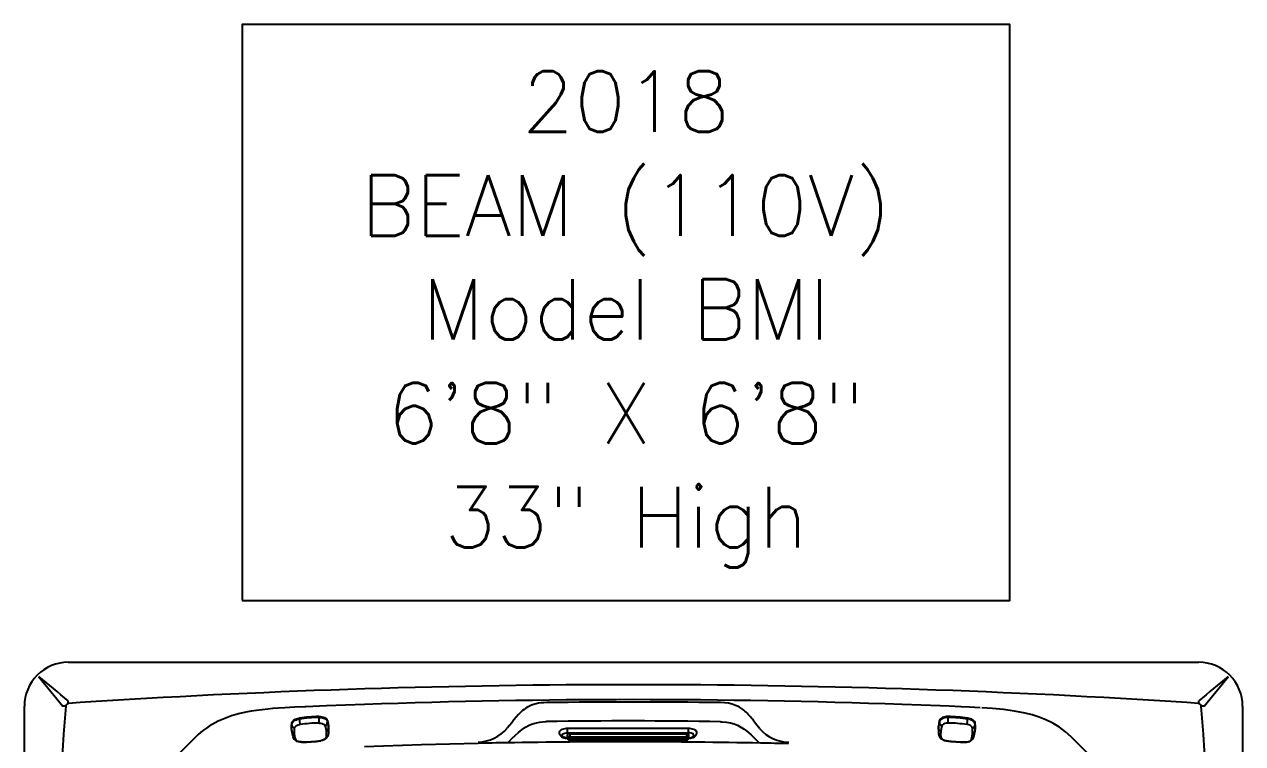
# Model space of a CAD drawing. Extents: x 413 to 494, y 628 to 766.
# Drawn here: x 413.4 to 493.8, y 718.5 to 766 of the extents above; entities that cross this region are included whole.
import ezdxf
from ezdxf.enums import TextEntityAlignment as Align

# ---------------------------------------------------------------- set-up
doc = ezdxf.new("R2010")
doc.units = 0
doc.header["$MEASUREMENT"] = 0
for name, color, linetype in [('1', 4, 'Continuous'), ('BDIM_CYAN', 4, 'Continuous'), ('BDIM_GREEN', 3, 'Continuous'), ('BDIM_YELLOW', 2, 'Continuous'), ('DIM', 3, 'Continuous')]:
    doc.layers.add(name, color=color, linetype=linetype)
doc.styles.add('SIMPLEX', font='simplex')

# ---------------------------------------------------------------- blocks, each defined once
blk = doc.blocks.new('WATERFALL')
at = {"layer": '1'}
for p, q in [((4, 0), (-4, 0)), ((-4, -0.396), (-3.999, -0.638)), ((-4, -0.632), (-3.999, -0.658)), ((-3.85, -0.351), (3.85, -0.351)), ((4, -0.396), (3.999, -0.638)), ((4, -0.632), (3.999, -0.658))]:
    blk.add_line(p, q, dxfattribs=at)
at = {"layer": '1', "color": 3, "linetype": 'Continuous'}
for p, q in [((-4, -0.273), (-4, 0)), ((4, -0.273), (4, 0.001)), ((-4, -0.273), (4, -0.273)), ((-3.925, -0.695), (-3.925, -0.711)), ((-3.9, -0.695), (-3.9, -0.679)), ((-3.85, -0.556), (3.85, -0.556)), ((-3.85, -0.556), (-3.85, -0.758)), ((3.85, -0.658), (-3.85, -0.658)), ((-3.85, -0.663), (3.85, -0.663)), ((-3.85, -0.718), (3.85, -0.718)), ((-3.85, -0.748), (3.85, -0.748)), ((3.85, -0.351), (3.85, -0.556)), ((3.85, -0.556), (3.85, -0.758)), ((3.9, -0.695), (3.9, -0.679)), ((3.925, -0.695), (3.925, -0.711))]:
    blk.add_line(p, q, dxfattribs=at)
at = {"layer": '1', "color": 3}
blk.add_line((-3.85, -0.351), (-3.85, -0.556), dxfattribs=at)
at = {"layer": '1', "linetype": 'Continuous'}
blk.add_line((-3.85, -0.758), (3.85, -0.758), dxfattribs=at)
at = {"layer": '1'}
for centre, radius, start, end in [((-4.005, -0.96), 0.96, 89.70264, 110.54731), ((4.005, -0.96), 0.96, 69.45269, 90.29736), ((-4.38, -0.276), 0.162, 137.35286, 196.16235), ((-4.219, -0.258), 0.323, 191.30889, 230.25305), ((-4.199, -0.443), 0.408, 110.54731, 137.35286), ((-4.094, -0.107), 0.519, 230.31673, 253.29433), ((-4.004, 0.171), 0.811, 252.88038, 270.29553), ((-3.91, -0.443), 0.11, 169.59306, 190.54637), ((-3.943, -0.453), 0.0809, 117.13481, 158.7066), ((-3.958, -0.443), 0.0631, 198.29336, 228.57029), ((-3.917, -0.652), 0.0826, 185.53121, 225.41433), ((-3.859, -0.606), 0.255, 87.93712, 118.15348), ((-3.858, -0.593), 0.166, 225.41433, 272.81497), ((3.859, -0.606), 0.255, 61.84652, 92.06288), ((3.858, -0.593), 0.166, 267.18503, 314.58567), ((3.917, -0.652), 0.0826, 314.58567, 354.46879), ((3.943, -0.453), 0.0809, 21.2934, 62.86519), ((3.95, -0.633), 0.0493, 354.06909, 39.25935), ((3.958, -0.443), 0.0631, 311.42971, 341.70664), ((4.004, 0.171), 0.811, 269.70447, 287.11962), ((3.91, -0.443), 0.11, 349.45363, 10.40694), ((4.094, -0.107), 0.519, 286.70567, 309.68327), ((4.199, -0.443), 0.408, 42.64714, 69.45269), ((4.219, -0.258), 0.323, 309.74695, 348.69111), ((4.38, -0.276), 0.162, 343.83765, 42.64714)]:
    blk.add_arc(centre, radius, start, end, dxfattribs=at)
at = {"layer": '1', "color": 3, "linetype": 'Continuous'}
for centre, radius, start, end in [((-3.95, -0.633), 0.0493, 140.74065, 185.93091), ((-3.933, -0.626), 0.0679, 190.50356, 252.96563), ((-3.93, -0.649), 0.0751, 119.37431, 140.74065), ((-3.86, -0.775), 0.22, 87.51008, 119.37431), ((-3.922, -0.59), 0.105, 252.96563, 268.26174), ((-3.893, -0.7), 0.0319, 125.81544, 171.17912), ((-3.906, -0.711), 0.0194, 179.01292, 218.49298), ((-3.881, -0.691), 0.0512, 218.49298, 247.89876), ((-3.872, -0.73), 0.0693, 108.36056, 125.81544), ((-3.883, -0.693), 0.0165, 186.25716, 229.36532), ((-3.851, -0.619), 0.13, 247.89876, 270.493), ((-3.876, -0.7), 0.0321, 119.83511, 135.45776), ((-3.861, -0.667), 0.0505, 229.36532, 264.75284), ((-3.847, -0.805), 0.148, 91.24855, 108.36056), ((-3.867, -0.717), 0.0511, 107.15625, 119.83511), ((-3.85, -0.77), 0.106, 89.55013, 107.15625), ((-3.814, -0.15), 0.57, 264.75284, 266.36214), ((-3.814, -0.15), 0.57, 264.75284, 266.36214), ((3.86, -0.775), 0.22, 60.62569, 92.48992), ((3.847, -0.805), 0.148, 71.63944, 88.75145), ((3.85, -0.77), 0.106, 72.84375, 90.44987), ((3.814, -0.15), 0.57, 273.63786, 275.24716), ((3.851, -0.619), 0.13, 269.507, 292.10124), ((3.861, -0.667), 0.0505, 275.24716, 310.63468), ((3.867, -0.717), 0.0511, 60.16489, 72.84375), ((3.876, -0.7), 0.0321, 44.54224, 60.16489), ((3.872, -0.73), 0.0693, 54.18456, 71.63944), ((3.883, -0.693), 0.0165, 310.63468, 353.74284), ((3.92, -0.673), 0.0225, 207.23414, 269.86656), ((3.881, -0.691), 0.0512, 292.10124, 321.50702), ((3.893, -0.7), 0.0319, 8.82088, 54.18456), ((3.906, -0.711), 0.0194, 321.50702, 0.98708), ((3.922, -0.59), 0.105, 271.73826, 287.03437), ((3.933, -0.626), 0.0679, 287.03437, 349.49644), ((3.93, -0.649), 0.0751, 39.25935, 60.62569)]:
    blk.add_arc(centre, radius, start, end, dxfattribs=at)
at = {"layer": '1', "color": 3, "linetype": 'Continuous', "extrusion": (0, 0, -1)}
blk.add_ellipse((-4, -0.443), major_axis=(0.34, 0), ratio=0.499996, start_param=1.570796, end_param=4.712389, dxfattribs=at)
at = {"layer": '1', "color": 3, "linetype": 'Continuous'}
blk.add_ellipse((4, -0.443), major_axis=(-0.34, 0), ratio=0.499996, start_param=1.570796, end_param=4.712389, dxfattribs=at)
blk = doc.blocks.new('A$C07996260')
at = {"layer": 'DIM', "rotation": 270}
blk.add_blockref('WATERFALL', (-0.361, -0.5), dxfattribs=at)
blk = doc.blocks.new('2018 BEAM (110V)')
at = {"layer": 'BDIM_CYAN'}
for p, q in [((2.898, 80.388), (77.49, 80.388)), ((0, 2.898), (0, 77.49)), ((17.843, 77.418), (17.182, 77.385)), ((18.513, 77.447), (17.843, 77.418)), ((18.515, 77.447), (18.513, 77.447)), ((18.567, 77.449), (18.515, 77.447)), ((19.93, 77.506), (18.567, 77.449)), ((22.454, 77.603), (19.93, 77.506)), ((60.436, 77.507), (57.915, 77.604)), ((80.388, 77.49), (80.388, 2.898)), ((11.313, 75.467), (4.921, 69.075)), ((75.467, 69.075), (69.075, 75.467))]:
    blk.add_line(p, q, dxfattribs=at)
at = {"layer": 'BDIM_CYAN', "flags": 128}
for points in [[(2.729, 77.485), (2.702, 77.487), (2.675, 77.49), (2.649, 77.492), (2.624, 77.495), (2.6, 77.497), (2.577, 77.499), (2.557, 77.501), (2.538, 77.502)], [(2.729, 77.485), (2.664, 76.702), (2.591, 75.653)], [(2.903, 77.659), (2.901, 77.686), (2.898, 77.713), (2.896, 77.739), (2.893, 77.764), (2.891, 77.788), (2.889, 77.811), (2.887, 77.831), (2.886, 77.85)], [(4.734, 77.797), (3.686, 77.724), (2.903, 77.659)], [(17.182, 77.385), (16.779, 77.359), (16.404, 77.331), (16.059, 77.3), (15.681, 77.259), (15.314, 77.21), (14.968, 77.155), (14.609, 77.088), (14.13, 76.978), (13.673, 76.847), (13.217, 76.685), (12.792, 76.501)], [(34.444, 77.726), (34.267, 77.721), (34.099, 77.707), (33.932, 77.683), (33.692, 77.628), (33.466, 77.552), (33.333, 77.493), (33.206, 77.426), (33.083, 77.351), (32.98, 77.279), (32.878, 77.198), (32.776, 77.11), (32.609, 76.945), (32.458, 76.775), (32.299, 76.581), (32.157, 76.4), (32.014, 76.217), (31.865, 76.039)], [(48.539, 76.005), (48.447, 76.114), (48.342, 76.245), (48.253, 76.359), (48.138, 76.506), (48.042, 76.628), (47.974, 76.711), (47.91, 76.787), (47.843, 76.864), (47.766, 76.947), (47.692, 77.024), (47.62, 77.093), (47.544, 77.162), (47.468, 77.226), (47.391, 77.285), (47.314, 77.34), (47.19, 77.418), (47.062, 77.487), (46.93, 77.547), (46.704, 77.625), (46.461, 77.681), (46.205, 77.715), (45.944, 77.726)], [(61.784, 77.451), (61.029, 77.483), (60.436, 77.507)], [(63.065, 77.393), (62.368, 77.426), (61.821, 77.449)], [(69.075, 75.467), (68.706, 75.8), (68.307, 76.097), (67.866, 76.363), (67.403, 76.59), (66.96, 76.764), (66.507, 76.91), (66.047, 77.03), (65.329, 77.171), (64.604, 77.271), (63.893, 77.339), (63.179, 77.386)], [(77.485, 77.659), (76.702, 77.724), (75.653, 77.797)], [(77.485, 77.659), (77.487, 77.686), (77.49, 77.713), (77.492, 77.739), (77.495, 77.764), (77.497, 77.788), (77.499, 77.811), (77.501, 77.831), (77.502, 77.85)], [(77.85, 77.502), (77.831, 77.501), (77.811, 77.499), (77.788, 77.497), (77.764, 77.495), (77.739, 77.492), (77.713, 77.49), (77.686, 77.487), (77.659, 77.485)], [(77.797, 75.654), (77.724, 76.702), (77.659, 77.485)], [(31.958, 75.144), (32.165, 75.352), (32.378, 75.558), (32.605, 75.761), (32.851, 75.957), (33.063, 76.101), (33.305, 76.232), (33.457, 76.297), (33.621, 76.355), (33.797, 76.402), (33.984, 76.439), (34.179, 76.463), (34.377, 76.476), (34.444, 76.477)], [(45.944, 76.463), (46.054, 76.459), (46.329, 76.434), (46.592, 76.386), (46.835, 76.316), (47.056, 76.229), (47.287, 76.109), (47.491, 75.978), (47.676, 75.839), (47.95, 75.607), (48.203, 75.368), (48.439, 75.126)], [(29.943, 75.039), (26.198, 74.942), (22.454, 74.813)]]:
    blk.add_lwpolyline(points, dxfattribs=at)
at = {"layer": 'BDIM_CYAN'}
for centre, radius, start, end in [((2.898, 77.49), 2.898, 89.99982, 180.00018), ((77.49, 77.49), 2.898, 359.99982, 90.00018), ((99.037, 158.719), 126.127, 218.94856, 220.085), ((-81.862, -22.93), 131.676, 49.93891, 51.02746), ((40.194, -487.429), 566.337, 86.41026, 93.5898), ((158.719, -18.649), 126.127, 128.94856, 130.085), ((-22.93, 162.25), 131.676, 319.93891, 321.02746), ((2.915, 77.473), 0.186, 93.56235, 176.43843), ((40.2, -415.419), 493.341, 87.94215, 92.06142), ((40.194, -401.631), 479.392, 89.31273, 90.6872), ((77.473, 77.473), 0.186, 3.56235, 86.43843), ((15.042, 71.709), 5.294, 115.15604, 134.78134), ((39.749, -285.996), 362.512, 89.02079, 90.83844), ((567.817, 40.194), 566.337, 176.41026, 183.5898), ((29.888, 77.719), 2.594, 271.16608, 319.63771), ((50.497, 77.684), 2.579, 220.62768, 268.88546), ((-487.429, 40.194), 566.337, 356.41026, 3.5898), ((39.779, -389.279), 464.422, 90.98321, 91.21359), ((39.676, -396.522), 471.662, 88.91864, 90.9556), ((39, -444.508), 519.652, 88.7395, 88.94401)]:
    blk.add_arc(centre, radius, start, end, dxfattribs=at)
at = {"layer": 'BDIM_GREEN', "linetype": 'Continuous', "lineweight": 25}
for p, q in [((18.144, 76.646), (18.139, 76.707)), ((19.445, 76.744), (19.441, 76.805)), ((19.994, 76.55), (19.996, 76.543)), ((19.997, 76.483), (19.996, 76.543)), ((60.389, 76.483), (60.391, 76.543)), ((60.393, 76.55), (60.391, 76.543)), ((60.942, 76.744), (60.946, 76.805)), ((62.243, 76.646), (62.248, 76.707)), ((17.643, 75.93), (17.636, 75.99)), ((17.645, 76.305), (17.638, 76.365)), ((17.638, 76.361), (17.638, 76.365)), ((17.649, 75.874), (17.642, 75.934)), ((17.653, 75.858), (17.651, 75.874)), ((20.06, 75.661), (20.056, 75.644)), ((20.074, 75.975), (20.06, 75.661)), ((20.066, 76.174), (20.071, 76.034)), ((20.073, 76.034), (20.074, 75.974)), ((60.314, 76.034), (60.313, 75.974)), ((60.313, 75.975), (60.327, 75.661)), ((60.321, 76.174), (60.316, 76.034)), ((60.327, 75.661), (60.331, 75.644)), ((62.734, 75.858), (62.736, 75.874)), ((62.738, 75.874), (62.745, 75.934)), ((62.742, 76.305), (62.749, 76.365)), ((62.744, 75.93), (62.751, 75.99)), ((62.749, 76.361), (62.749, 76.365)), ((17.733, 75.467), (17.73, 75.476)), ((62.654, 75.467), (62.657, 75.476))]:
    blk.add_line(p, q, dxfattribs=at)
at = {"layer": 'BDIM_GREEN', "linetype": 'Continuous', "lineweight": 25, "flags": 128}
for points in [[(17.638, 76.365), (17.653, 76.423), (17.684, 76.48), (17.73, 76.533), (17.791, 76.582), (17.865, 76.625), (17.949, 76.661), (18.042, 76.688), (18.139, 76.707)], [(17.645, 76.305), (17.66, 76.363), (17.691, 76.419), (17.737, 76.472), (17.797, 76.522), (17.871, 76.564), (17.955, 76.6), (18.046, 76.627), (18.144, 76.646)], [(19.441, 76.805), (19.539, 76.801), (19.634, 76.788), (19.722, 76.767), (19.802, 76.736), (19.87, 76.698), (19.926, 76.654), (19.968, 76.604), (19.994, 76.55)], [(19.445, 76.744), (19.545, 76.74), (19.64, 76.727), (19.728, 76.704), (19.809, 76.673), (19.878, 76.634), (19.933, 76.588), (19.973, 76.538), (19.997, 76.483)], [(19.453, 76.378), (19.559, 76.372), (19.656, 76.35), (19.739, 76.315), (19.811, 76.258), (19.85, 76.191)], [(19.85, 76.191), (19.879, 76.199), (19.907, 76.218), (19.934, 76.246), (19.957, 76.284), (19.989, 76.379), (19.997, 76.483)], [(19.996, 76.543), (20.04, 76.359), (20.066, 76.174)], [(19.997, 76.483), (20.041, 76.299), (20.067, 76.113)], [(60.389, 76.483), (60.346, 76.299), (60.32, 76.113)], [(60.391, 76.543), (60.347, 76.359), (60.321, 76.174)], [(60.942, 76.744), (60.842, 76.74), (60.747, 76.727), (60.658, 76.704), (60.578, 76.673), (60.509, 76.634), (60.454, 76.588), (60.414, 76.538), (60.389, 76.483)], [(60.537, 76.191), (60.508, 76.199), (60.48, 76.218), (60.453, 76.246), (60.43, 76.284), (60.398, 76.379), (60.389, 76.483)], [(60.946, 76.805), (60.848, 76.801), (60.753, 76.788), (60.665, 76.767), (60.585, 76.736), (60.517, 76.698), (60.461, 76.654), (60.419, 76.604), (60.393, 76.55)], [(60.933, 76.378), (60.828, 76.372), (60.73, 76.35), (60.647, 76.315), (60.576, 76.258), (60.537, 76.191)], [(62.742, 76.305), (62.727, 76.363), (62.696, 76.419), (62.65, 76.472), (62.59, 76.522), (62.516, 76.564), (62.432, 76.6), (62.341, 76.627), (62.243, 76.646)], [(62.749, 76.365), (62.734, 76.423), (62.703, 76.48), (62.656, 76.533), (62.596, 76.582), (62.522, 76.625), (62.438, 76.661), (62.345, 76.688), (62.248, 76.707)], [(17.636, 75.991), (17.628, 76.176), (17.638, 76.361)], [(17.643, 75.93), (17.635, 76.117), (17.645, 76.305)], [(17.829, 75.674), (17.8, 75.677), (17.769, 75.689), (17.738, 75.711), (17.71, 75.743), (17.666, 75.83), (17.643, 75.93)], [(17.831, 76.039), (17.802, 76.043), (17.771, 76.057), (17.741, 76.081), (17.712, 76.115), (17.668, 76.205), (17.645, 76.305)], [(17.73, 75.476), (17.682, 75.667), (17.651, 75.859)], [(17.829, 75.674), (17.822, 75.878), (17.831, 76.039)], [(17.896, 75.315), (17.85, 75.515), (17.829, 75.674)], [(17.831, 76.039), (17.851, 76.1), (17.897, 76.158), (17.965, 76.209), (18.069, 76.255), (18.189, 76.283)], [(20.053, 75.631), (20.042, 75.576), (20.01, 75.496), (19.966, 75.423), (19.907, 75.359), (19.836, 75.305), (19.754, 75.261), (19.663, 75.229), (19.564, 75.208)], [(19.85, 76.191), (19.896, 75.991), (19.917, 75.832)], [(19.917, 75.832), (19.924, 75.628), (19.915, 75.467)], [(19.917, 75.832), (19.946, 75.838), (19.975, 75.855), (20.002, 75.881), (20.026, 75.917), (20.058, 76.011), (20.067, 76.113)], [(60.47, 75.832), (60.441, 75.838), (60.412, 75.855), (60.385, 75.881), (60.361, 75.917), (60.329, 76.011), (60.32, 76.113)], [(60.334, 75.631), (60.345, 75.576), (60.376, 75.496), (60.421, 75.423), (60.48, 75.359), (60.551, 75.305), (60.633, 75.261), (60.724, 75.229), (60.822, 75.208)], [(60.47, 75.832), (60.462, 75.628), (60.472, 75.467)], [(60.537, 76.191), (60.491, 75.991), (60.47, 75.832)], [(62.555, 76.039), (62.536, 76.1), (62.49, 76.158), (62.422, 76.209), (62.318, 76.255), (62.198, 76.283)], [(62.491, 75.315), (62.537, 75.515), (62.558, 75.674)], [(62.555, 76.039), (62.585, 76.043), (62.616, 76.057), (62.646, 76.081), (62.674, 76.115), (62.719, 76.205), (62.742, 76.305)], [(62.558, 75.674), (62.565, 75.878), (62.555, 76.039)], [(62.558, 75.674), (62.587, 75.677), (62.618, 75.689), (62.649, 75.711), (62.677, 75.743), (62.721, 75.83), (62.744, 75.93)], [(62.657, 75.476), (62.704, 75.667), (62.736, 75.859)], [(62.744, 75.93), (62.752, 76.117), (62.742, 76.305)], [(62.751, 75.991), (62.759, 76.176), (62.749, 76.361)], [(18.289, 75.112), (18.188, 75.117), (18.094, 75.135), (18.006, 75.166), (17.927, 75.208), (17.86, 75.261), (17.805, 75.324), (17.761, 75.397), (17.738, 75.455)], [(18.293, 75.128), (18.187, 75.134), (18.09, 75.156), (18.007, 75.191), (17.935, 75.248), (17.896, 75.315)], [(19.915, 75.467), (19.895, 75.406), (19.85, 75.348), (19.782, 75.297), (19.677, 75.251), (19.557, 75.223)], [(60.472, 75.467), (60.492, 75.406), (60.537, 75.348), (60.605, 75.297), (60.709, 75.251), (60.83, 75.223)], [(62.094, 75.128), (62.2, 75.134), (62.297, 75.156), (62.38, 75.191), (62.452, 75.248), (62.491, 75.315)], [(62.098, 75.112), (62.199, 75.117), (62.293, 75.135), (62.381, 75.166), (62.459, 75.208), (62.527, 75.261), (62.582, 75.324), (62.626, 75.397), (62.649, 75.455)]]:
    blk.add_lwpolyline(points, dxfattribs=at)
at = {"layer": 'BDIM_GREEN', "linetype": 'Continuous', "lineweight": 25}
for centre, radius, start, end in [((19.567, 66.443), 10.363, 90.69491, 97.91738), ((19.571, 66.386), 10.358, 90.6952, 97.9171), ((20.536, 76.76), 2.394, 182.74292, 191.49672), ((19.576, 66.314), 10.065, 90.69511, 97.91718), ((16.471, 76.492), 2.985, 357.81784, 4.83816), ((63.916, 76.492), 2.985, 175.16184, 182.18216), ((60.811, 66.314), 10.065, 82.08282, 89.30489), ((60.816, 66.386), 10.358, 82.0829, 89.3048), ((60.82, 66.443), 10.363, 82.08262, 89.30509), ((59.851, 76.76), 2.394, 348.50328, 357.25708), ((18.165, 85.269), 10.158, 270.69548, 277.91691), ((18.171, 85.192), 10.065, 270.69511, 277.91718), ((62.222, 85.269), 10.158, 262.08309, 269.30452), ((62.216, 85.192), 10.065, 262.08282, 269.30489)]:
    blk.add_arc(centre, radius, start, end, dxfattribs=at)
at = {"layer": 'BDIM_YELLOW', "linetype": 'Continuous', "lineweight": 25}
for p, q in [((17.651, 75.874), (17.643, 75.93)), ((20.067, 76.113), (20.066, 76.173)), ((20.067, 76.113), (20.072, 75.974)), ((60.32, 76.113), (60.314, 75.974)), ((60.32, 76.113), (60.321, 76.173)), ((62.736, 75.874), (62.744, 75.93))]:
    blk.add_line(p, q, dxfattribs=at)
at = {"layer": 'BDIM_YELLOW', "linetype": 'Continuous', "lineweight": 25, "flags": 128}
for points in [[(19.915, 75.467), (19.944, 75.472), (19.972, 75.486), (20, 75.511), (20.023, 75.546), (20.055, 75.637), (20.058, 75.662)], [(60.472, 75.467), (60.443, 75.472), (60.414, 75.486), (60.387, 75.511), (60.364, 75.546), (60.332, 75.637), (60.329, 75.662)], [(17.896, 75.315), (17.867, 75.316), (17.837, 75.326), (17.807, 75.346), (17.779, 75.377), (17.735, 75.462), (17.731, 75.477)], [(18.289, 75.113), (18.291, 75.115), (18.293, 75.128)], [(19.557, 75.223), (19.561, 75.211), (19.564, 75.209)], [(60.83, 75.223), (60.826, 75.211), (60.823, 75.209)], [(62.098, 75.113), (62.096, 75.115), (62.094, 75.128)], [(62.491, 75.315), (62.52, 75.316), (62.55, 75.326), (62.58, 75.346), (62.608, 75.377), (62.652, 75.462), (62.656, 75.477)]]:
    blk.add_lwpolyline(points, dxfattribs=at)
at = {"layer": 'BDIM_YELLOW', "rotation": 90}
blk.add_blockref('A$C07996260', (39.333, 76.376), dxfattribs=at)

msp = doc.modelspace()

# ---------------------------------------------------------------- linework, layer by layer
at = {"layer": 'DIM', "color": 4}
msp.add_lwpolyline([(427.744, 727.933), (478.41, 727.933), (478.41, 765.957), (427.744, 765.957)], close=True, dxfattribs=at)

# ---------------------------------------------------------------- block references
at = {"layer": '1'}
msp.add_blockref('2018 BEAM (110V)', (413.383, 643.46), dxfattribs=at)

# ---------------------------------------------------------------- texts
at = {"layer": 'DIM', "style": 'SIMPLEX'}
for s, p in [('2018', (453.077, 758.862)), ('BEAM (110V)', (453.077, 752.005)), ('Model BMI', (453.077, 745.148)), ('6\'8" X 6\'8"', (453.077, 738.29)), ('33" High', (453.077, 731.433))]:
    msp.add_text(s, height=4, dxfattribs=at).set_placement(p, align=Align.CENTER)

doc.saveas('drawing.dxf')
